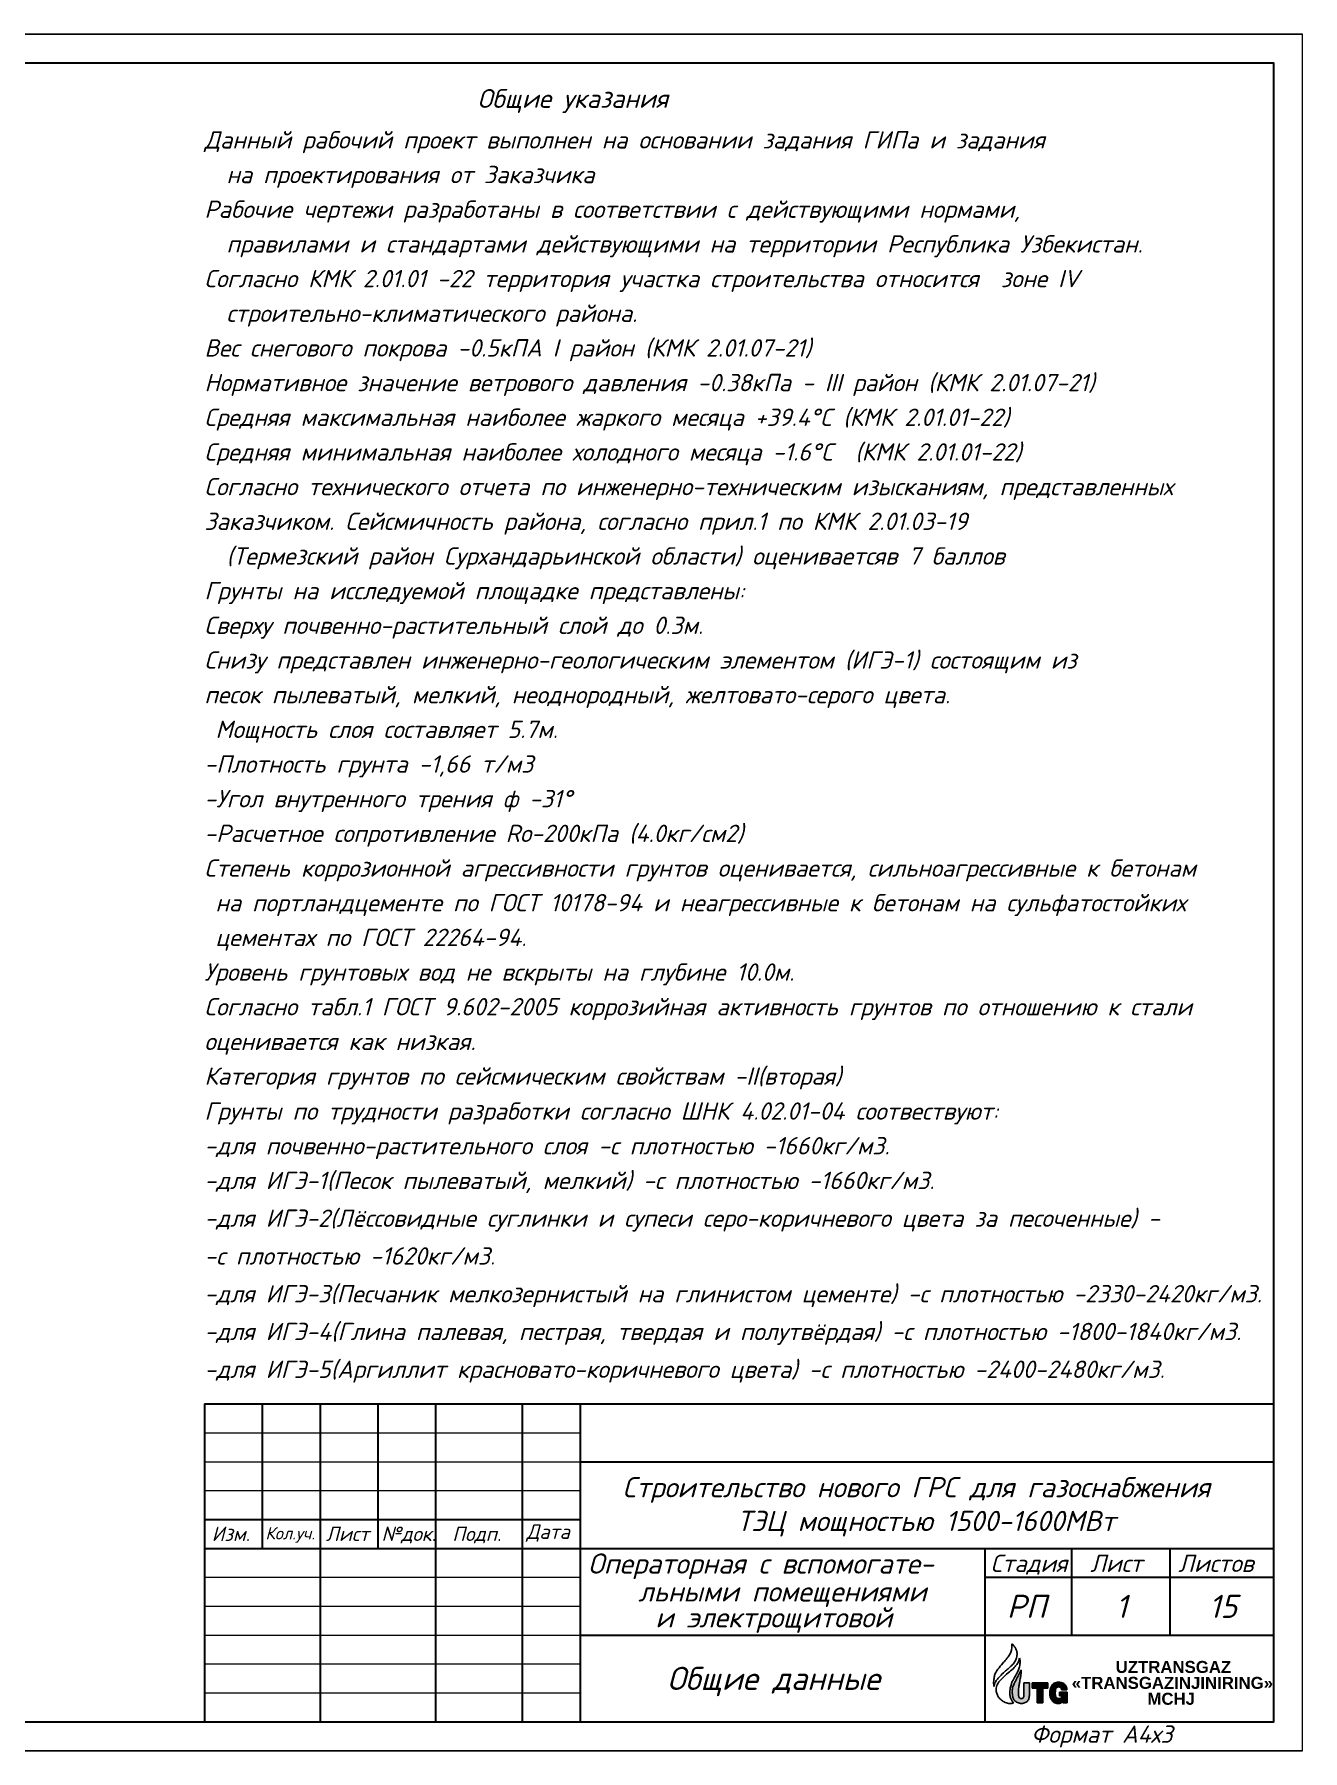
# Model space of a CAD drawing. Extents: x 108150 to 142535, y -18867 to -9422.
# Drawn here: x 133651.9 to 133871.3, y -16848.3 to -16551.3 of the extents above; entities that cross this region are included whole.
import ezdxf

# ---------------------------------------------------------------- set-up
doc = ezdxf.new("R2010")
doc.units = 0
doc.header["$MEASUREMENT"] = 0
doc.layers.add('12321', color=7, linetype='Continuous')
doc.layers.add('PDF2_Text', color=5, linetype='Continuous')
for name, color, linetype, lineweight in [('SNOVNOY', 3, 'Continuous', 70), ('Выносные', 8, 'Continuous', 15), ('осн', 3, 'Continuous', 70), ('Текст', 2, 'Continuous', 15)]:
    doc.layers.add(name, color=color, linetype=linetype, lineweight=lineweight)
doc.styles.add('PDF Arial', font='arial.ttf')
doc.styles.add('ГОСТ-  2.5', font='isocpeui.ttf', dxfattribs={"height": 2.5})
doc.styles.add('ГОСТ2.5', font='isocpeur.ttf', dxfattribs={"oblique": 15, "height": 2.5})

msp = doc.modelspace()

# ---------------------------------------------------------------- hatches: boundary and pattern name
at = {"layer": '12321', "lineweight": 25, "ltscale": 2}
h = msp.add_hatch(color=170, dxfattribs=at)
h.dxf.hatch_style = 1
edge = h.paths.add_edge_path()
edge.add_line((133824.0677, -16836.5667), (133823.1125, -16836.5667))
edge.add_line((133823.1125, -16836.5667), (133823.1125, -16838.7818))
edge.add_spline(control_points=[(133823.1125, -16838.7818), (133823.0996, -16838.8928), (133823.0794, -16839.0664), (133822.9137, -16839.2786), (133822.7011, -16839.3199), (133822.4852, -16839.3342), (133822.3294, -16839.2021), (133822.2367, -16839.0142), (133822.1981, -16838.7895), (133822.2024, -16838.4137), (133822.1851, -16837.9475), (133822.2252, -16837.432), (133822.2858, -16836.9256), (133822.4118, -16836.4451), (133822.4809, -16835.8408), (133822.6451, -16835.1804), (133822.6355, -16834.6603), (133822.6304, -16834.3834)], knot_values=[0, 0, 0, 0, 0.32175029, 0.50372886, 0.7413174, 0.93122956, 1.11213119, 1.29654799, 1.53988838, 1.77020295, 2.39711599, 2.90378622, 3.28253457, 3.88886889, 4.35336348, 5.06194669, 5.86905617, 5.86905617, 5.86905617, 5.86905617], degree=3, periodic=0)
edge.add_spline(control_points=[(133822.6304, -16834.3834), (133822.6207, -16834.4046), (133822.5177, -16834.6284), (133822.2721, -16835.1363), (133821.8672, -16835.8724), (133821.4653, -16836.6462), (133821.1182, -16837.4146), (133821.1055, -16837.9521), (133821.099, -16838.2275)], knot_values=[0, 0, 0, 0, 0.06833028, 0.72117683, 1.65163806, 2.52459263, 3.28438922, 4.0823675, 4.0823675, 4.0823675, 4.0823675], degree=3, periodic=0)
edge.add_spline(control_points=[(133821.099, -16838.2275), (133821.1027, -16838.302), (133821.117, -16838.5864), (133821.1732, -16839.0781), (133821.4393, -16839.6813), (133822.0277, -16840.0638), (133822.7016, -16840.1987), (133823.3649, -16840.0737), (133823.8554, -16839.6816), (133824.0378, -16839.1915), (133824.0596, -16838.886), (133824.0677, -16838.7731)], knot_values=[0, 0, 0, 0, 0.2184505, 0.83381126, 1.44661398, 2.07318585, 2.80467327, 3.4162574, 3.99187545, 4.55748986, 4.88904194, 4.88904194, 4.88904194, 4.88904194], degree=3, periodic=0)
edge.add_line((133824.0677, -16838.7731), (133824.0677, -16836.5667))
h = msp.add_hatch(color=170, dxfattribs=at)
h.dxf.hatch_style = 1
h.paths.add_polyline_path([(133826.3768, -16837.4906), (133827.269, -16837.4906), (133827.269, -16836.5667), (133824.5657, -16836.5667), (133824.5657, -16837.4906), (133825.4047, -16837.4906), (133825.4047, -16840.0477), (133826.3768, -16840.0477)])
h = msp.add_hatch(color=170, dxfattribs=at)
h.dxf.hatch_style = 1
edge = h.paths.add_edge_path()
edge.add_spline(control_points=[(133830.5558, -16837.7794), (133830.5518, -16837.6935), (133830.5436, -16837.5146), (133830.464, -16837.2443), (133830.3229, -16836.9938), (133830.1528, -16836.8301), (133829.9883, -16836.7138), (133829.8424, -16836.6181), (133829.6401, -16836.5621), (133829.4171, -16836.5021), (133829.1085, -16836.5039), (133828.7209, -16836.4868), (133828.2637, -16836.6508), (133827.9206, -16837.0498), (133827.7012, -16837.5077), (133827.5873, -16838.1072), (133827.5683, -16838.66), (133827.6939, -16839.1596), (133827.9015, -16839.497), (133828.1459, -16839.8775), (133828.5178, -16840.0707), (133828.8389, -16840.1614), (133829.0751, -16840.1896), (133829.3127, -16840.1729), (133829.5284, -16840.0883), (133829.7067, -16839.9715), (133829.8286, -16839.892), (133829.8783, -16839.8595)], knot_values=[0, 0, 0, 0, 0.25111067, 0.5227896, 0.81665353, 1.0828984, 1.20521301, 1.40771753, 1.58789185, 1.81639069, 2.08087123, 2.48608788, 2.94981708, 3.44112246, 3.985778, 4.42046793, 5.22027539, 5.58514014, 5.90745935, 6.37746939, 6.88525477, 7.08490717, 7.35582828, 7.57743803, 7.77434882, 8.02634128, 8.20040993, 8.20040993, 8.20040993, 8.20040993], degree=3, periodic=0)
edge.add_line((133829.8783, -16839.8595), (133829.8783, -16840.0407))
edge.add_line((133829.8783, -16840.0407), (133830.6031, -16840.0407))
edge.add_line((133830.6031, -16840.0407), (133830.6031, -16838.1942))
edge.add_line((133830.6031, -16838.1942), (133829.2983, -16838.1942))
edge.add_line((133829.2983, -16838.1942), (133829.2983, -16838.8632))
edge.add_line((133829.2983, -16838.8632), (133829.7029, -16838.8632))
edge.add_spline(control_points=[(133829.7029, -16838.8632), (133829.7073, -16838.9276), (133829.7159, -16839.0561), (133829.6097, -16839.2201), (133829.4314, -16839.3347), (133829.2137, -16839.3274), (133828.9608, -16839.3339), (133828.7201, -16839.1801), (133828.5966, -16838.8892), (133828.5474, -16838.5619), (133828.561, -16838.2051), (133828.5608, -16837.8913), (133828.6048, -16837.624), (133828.7308, -16837.4216), (133828.9649, -16837.2958), (133829.2341, -16837.2903), (133829.4782, -16837.3993), (133829.6423, -16837.5755), (133829.6456, -16837.723), (133829.6468, -16837.7794)], knot_values=[0, 0, 0, 0, 0.18476977, 0.36821541, 0.54027769, 0.78268383, 0.98616211, 1.27703997, 1.54700192, 1.88874392, 2.2406241, 2.58982635, 2.80813824, 3.0254609, 3.2613069, 3.55693344, 3.77661183, 4.03780399, 4.19947695, 4.19947695, 4.19947695, 4.19947695], degree=3, periodic=0)
edge.add_line((133829.6468, -16837.7794), (133830.5558, -16837.7794))

# ---------------------------------------------------------------- linework, layer by layer
at = {"color": 7, "lineweight": 30, "ltscale": 100}
for p, q in [((133681.3475, -16788.334, -754.4947), (133866.3475, -16788.334, -754.4947)), ((133681.3475, -16788.334, -754.4947), (133681.3475, -16843.334, -754.4947)), ((133691.3475, -16788.334, -754.4947), (133691.3475, -16813.334, -754.4947)), ((133701.3475, -16788.334, -754.4947), (133701.3475, -16843.334, -754.4947)), ((133711.3475, -16788.334, -754.4947), (133711.3475, -16813.334, -754.4947)), ((133721.3475, -16788.334, -754.4947), (133721.3475, -16843.334, -754.4947)), ((133736.3475, -16788.334, -754.4947), (133736.3475, -16843.334, -754.4947)), ((133746.3475, -16788.334, -754.4947), (133746.3475, -16843.334, -754.4947)), ((133746.3475, -16798.334, -754.4947), (133866.3475, -16798.334, -754.4947)), ((133681.3475, -16808.334, -754.4947), (133746.3475, -16808.334, -754.4947)), ((133681.3475, -16813.334, -754.4947), (133746.3475, -16813.334, -754.4947)), ((133746.3475, -16813.334, -754.4947), (133866.3475, -16813.334, -754.4947)), ((133816.3475, -16813.334, -754.4947), (133816.3475, -16843.334, -754.4947)), ((133831.3475, -16813.334, -754.4947), (133831.3475, -16828.334, -754.4947)), ((133848.3475, -16813.334, -754.4947), (133848.3475, -16828.334, -754.4947)), ((133816.3475, -16818.334, -754.4947), (133866.3475, -16818.334, -754.4947)), ((133746.3475, -16828.334, -754.4947), (133866.3475, -16828.334, -754.4947))]:
    msp.add_line(p, q, dxfattribs=at)
at = {"color": 7, "lineweight": 25, "elevation": -754.4947}
msp.add_lwpolyline([(133871.3475, -16551.334), (133241.3475, -16551.334), (133241.3475, -16848.334), (133871.3475, -16848.334)], dxfattribs=at)
at = {"color": 7, "lineweight": 13, "elevation": -754.4947}
msp.add_lwpolyline([(133664.391, -16848.334), (133871.3475, -16848.334), (133871.3475, -16551.334), (133847.7912, -16551.334)], dxfattribs=at)
at = {"color": 7, "lineweight": 30, "ltscale": 100, "elevation": -754.4947}
msp.add_lwpolyline([(133866.3475, -16556.334), (133261.3475, -16556.334), (133261.3475, -16843.334), (133866.3475, -16843.334), (133866.3475, -16556.334), (133847.7912, -16556.334)], dxfattribs=at)
at = {"layer": '12321', "color": 170, "lineweight": 25, "ltscale": 2}
for p, q in [((133823.1125, -16836.5667, -754.4947), (133824.0677, -16836.5667, -754.4947)), ((133823.1125, -16836.5667, -754.4947), (133823.1125, -16838.7818, -754.4947)), ((133824.0677, -16836.5667, -754.4947), (133824.0677, -16838.7731, -754.4947)), ((133824.5657, -16836.5667, -754.4947), (133827.269, -16836.5667, -754.4947)), ((133824.5657, -16836.5667, -754.4947), (133824.5657, -16837.4906, -754.4947)), ((133827.269, -16836.5667, -754.4947), (133827.269, -16837.4906, -754.4947)), ((133825.4047, -16837.4906, -754.4947), (133824.5657, -16837.4906, -754.4947)), ((133825.4047, -16840.0477, -754.4947), (133825.4047, -16837.4906, -754.4947)), ((133827.269, -16837.4906, -754.4947), (133826.3768, -16837.4906, -754.4947)), ((133826.3768, -16837.4906, -754.4947), (133826.3768, -16840.0477, -754.4947)), ((133829.2983, -16838.1942, -754.4947), (133830.6031, -16838.1942, -754.4947)), ((133829.2983, -16838.1942, -754.4947), (133829.2983, -16838.8632, -754.4947)), ((133829.2983, -16838.8632, -754.4947), (133829.7029, -16838.8632, -754.4947)), ((133830.5558, -16837.7794, -754.4947), (133829.6468, -16837.7794, -754.4947)), ((133829.8783, -16840.0407, -754.4947), (133829.8783, -16839.8595, -754.4947)), ((133830.6031, -16838.1942, -754.4947), (133830.6031, -16840.0407, -754.4947)), ((133826.3768, -16840.0477, -754.4947), (133825.4047, -16840.0477, -754.4947)), ((133830.6031, -16840.0407, -754.4947), (133829.8783, -16840.0407, -754.4947))]:
    msp.add_line(p, q, dxfattribs=at)
at = {"layer": '12321', "color": 150, "lineweight": 25, "ltscale": 2}
for points in [[(133817.9472, -16837.2282, -754.4947), (133817.8814, -16836.4745, -754.4947), (133818.003, -16835.6167, -754.4947), (133818.1517, -16834.9885, -754.4947), (133818.6248, -16834.2455, -754.4947), (133819.4633, -16833.2099, -754.4947), (133820.0311, -16832.5539, -754.4947), (133820.3825, -16832.1148, -754.4947), (133820.619, -16831.7636, -754.4947), (133820.9135, -16831.1127, -754.4947), (133820.9937, -16830.8002, -754.4947), (133821.0522, -16830.3484, -754.4947), (133821.0571, -16830.0056, -754.4947), (133821.0433, -16829.822, -754.4947)], [(133817.9472, -16837.2282, -754.4947), (133818.1165, -16836.5979, -754.4947), (133818.4339, -16836.0987, -754.4947), (133818.9756, -16835.4727, -754.4947), (133819.8173, -16834.6584, -754.4947), (133820.3791, -16834.1578, -754.4947), (133820.9747, -16833.6369, -754.4947), (133821.4954, -16833.0332, -754.4947), (133821.767, -16832.4451, -754.4947), (133821.8836, -16832.0595, -754.4947), (133821.906, -16831.2823, -754.4947), (133821.7196, -16830.7212, -754.4947), (133821.4398, -16830.2512, -754.4947), (133821.1794, -16829.9814, -754.4947), (133821.0433, -16829.822, -754.4947)]]:
    msp.add_spline(points, degree=3, dxfattribs=at)
at = {"layer": '12321', "color": 82, "lineweight": 25, "ltscale": 2, "true_color": 0x41c20a}
for points in [[(133821.3352, -16840.1394, -754.4947), (133820.4767, -16840.1426, -754.4947), (133819.7177, -16839.9012, -754.4947), (133819.1166, -16839.4906, -754.4947), (133818.6372, -16838.8846, -754.4947), (133818.5396, -16838.7026, -754.4947), (133818.3363, -16838.1054, -754.4947), (133818.3114, -16837.504, -754.4947), (133818.4384, -16837.0386, -754.4947), (133818.932, -16836.2593, -754.4947), (133819.6644, -16835.5437, -754.4947), (133820.617, -16834.6626, -754.4947), (133821.4337, -16833.9594, -754.4947), (133821.7763, -16833.5632, -754.4947), (133822.1714, -16832.9475, -754.4947), (133822.2818, -16832.6263, -754.4947), (133822.3454, -16832.3281, -754.4947)], [(133821.3352, -16840.1394, -754.4947), (133820.854, -16839.333, -754.4947), (133820.7048, -16838.703, -754.4947), (133820.7386, -16837.7339, -754.4947), (133820.901, -16836.9819, -754.4947), (133821.1185, -16836.3653, -754.4947), (133821.6601, -16835.4087, -754.4947), (133821.9522, -16834.8599, -754.4947), (133822.2691, -16834.1884, -754.4947), (133822.3703, -16833.8046, -754.4947), (133822.4307, -16833.335, -754.4947), (133822.4546, -16832.93, -754.4947), (133822.4271, -16832.6037, -754.4947), (133822.3454, -16832.3281, -754.4947)]]:
    msp.add_spline(points, degree=3, dxfattribs=at)
at = {"layer": '12321', "color": 170, "lineweight": 25, "ltscale": 2}
for points in [[(133821.099, -16838.2275, -754.4947), (133821.1736, -16837.4132, -754.4947), (133821.4541, -16836.687, -754.4947), (133821.8616, -16835.8907, -754.4947), (133822.309, -16835.0488, -754.4947), (133822.6011, -16834.447, -754.4947), (133822.6304, -16834.3834, -754.4947)], [(133823.1125, -16838.7818, -754.4947), (133823.0361, -16839.1026, -754.4947), (133822.9163, -16839.2454, -754.4947), (133822.6837, -16839.3173, -754.4947), (133822.4893, -16839.309, -754.4947), (133822.3419, -16839.1966, -754.4947), (133822.2531, -16839.0298, -754.4947), (133822.2052, -16838.7851, -754.4947), (133822.1998, -16838.5491, -754.4947), (133822.1972, -16837.9068, -754.4947), (133822.2327, -16837.3888, -754.4947), (133822.2833, -16837.004, -754.4947), (133822.4076, -16836.3953, -754.4947), (133822.4795, -16835.9248, -754.4947), (133822.6073, -16835.2101, -754.4947), (133822.6304, -16834.3834, -754.4947)], [(133830.5558, -16837.7794, -754.4947), (133830.534, -16837.523, -754.4947), (133830.4567, -16837.2556, -754.4947), (133830.3059, -16836.9949, -754.4947), (133830.1116, -16836.8034, -754.4947), (133830.0101, -16836.7299, -754.4947), (133829.8315, -16836.6244, -754.4947), (133829.6561, -16836.5667, -754.4947), (133829.4277, -16836.5149, -754.4947), (133829.157, -16836.5018, -754.4947), (133828.742, -16836.5133, -754.4947), (133828.2971, -16836.6803, -754.4947), (133827.9514, -16837.0462, -754.4947), (133827.7106, -16837.5497, -754.4947), (133827.6187, -16837.9855, -754.4947), (133827.6161, -16838.805, -754.4947), (133827.7159, -16839.1653, -754.4947), (133827.8761, -16839.4541, -754.4947), (133828.1677, -16839.8374, -754.4947), (133828.6196, -16840.0953, -754.4947), (133828.8166, -16840.1504, -754.4947), (133829.0925, -16840.1819, -754.4947), (133829.3185, -16840.1603, -754.4947), (133829.5076, -16840.0899, -754.4947), (133829.729, -16839.957, -754.4947), (133829.8783, -16839.8595, -754.4947)], [(133824.0677, -16838.7731, -754.4947), (133824.0313, -16839.1109, -754.4947), (133823.8129, -16839.6477, -754.4947), (133823.3566, -16840.0214, -754.4947), (133822.744, -16840.1537, -754.4947), (133822.009, -16840.0071, -754.4947), (133821.4843, -16839.6371, -754.4947), (133821.2055, -16839.0745, -754.4947), (133821.1114, -16838.451, -754.4947), (133821.099, -16838.2275, -754.4947)], [(133829.6468, -16837.7794, -754.4947), (133829.6278, -16837.6148, -754.4947), (133829.4592, -16837.4069, -754.4947), (133829.2538, -16837.3148, -754.4947), (133828.951, -16837.3227, -754.4947), (133828.7404, -16837.4411, -754.4947), (133828.6192, -16837.628, -754.4947), (133828.5729, -16837.8468, -754.4947), (133828.5587, -16838.2043, -754.4947), (133828.5587, -16838.5649, -754.4947), (133828.6166, -16838.9102, -754.4947), (133828.7404, -16839.1576, -754.4947), (133828.9932, -16839.3155, -754.4947), (133829.2012, -16839.3296, -754.4947), (133829.4485, -16839.3067, -754.4947), (133829.5979, -16839.213, -754.4947), (133829.6955, -16839.0524, -754.4947), (133829.7029, -16838.8632, -754.4947)]]:
    msp.add_spline(points, degree=3, dxfattribs=at)
at = {"layer": 'Выносные', "color": 7}
for p, q in [((133681.3475, -16793.334, -754.4947), (133746.3475, -16793.334, -754.4947)), ((133681.3475, -16798.334, -754.4947), (133746.3475, -16798.334, -754.4947)), ((133681.3475, -16803.334, -754.4947), (133746.3475, -16803.334, -754.4947)), ((133681.3475, -16818.334, -754.4947), (133746.3475, -16818.334, -754.4947)), ((133681.3475, -16823.334, -754.4947), (133746.3475, -16823.334, -754.4947)), ((133681.3475, -16828.334, -754.4947), (133746.3475, -16828.334, -754.4947)), ((133681.3475, -16833.334, -754.4947), (133746.3475, -16833.334, -754.4947)), ((133681.3475, -16838.334, -754.4947), (133746.3475, -16838.334, -754.4947))]:
    msp.add_line(p, q, dxfattribs=at)

# ---------------------------------------------------------------- texts
at = {"color": 7, "lineweight": 25, "style": 'ГОСТ-  2.5'}
for s, height, p in [('  Общие указания', 3.249995, (133724.4445, -16564.0622, -754.4947)), ('Данный рабочий проект выполнен на основании задания ГИПа и задания ', 3, (133681.3475, -16571.0981, -754.4947)), ('  на проектирования от Заказчика', 3, (133681.3475, -16577.0981, -754.4947)), ('Рабочие чертежи разработаны в соответствии с действующими нормами,', 3, (133681.3475, -16583.0981, -754.4947)), ('  правилами и стандартами действующими на территории Республика Узбекистан.', 3, (133681.3475, -16589.0981, -754.4947)), ('Согласно КМК 2.01.01 -22 территория участка строительства относится  зоне IV', 3, (133681.3475, -16595.0981, -754.4947)), ('  строительно-климатического района.', 3, (133681.3475, -16601.0981, -754.4947)), ('Вес снегового покрова -0.5кПА I район (КМК 2.01.07-21)', 3, (133681.3475, -16607.0981, -754.4947)), ('Нормативное значение ветрового давления -0.38кПа - III район (КМК 2.01.07-21)', 3, (133681.3475, -16613.0981, -754.4947)), ('Средняя максимальная наиболее жаркого месяца +39.4%%DC (КМК 2.01.01-22)', 3, (133681.3475, -16619.0981, -754.4947)), ('Средняя минимальная наиболее холодного месяца -1.6%%DC  (КМК 2.01.01-22)', 3, (133681.3475, -16625.0981, -754.4947)), ('Согласно технического отчета по инженерно-техническим изысканиям, представленных', 3, (133681.3475, -16631.0981, -754.4947)), ('Заказчиком. Сейсмичность района, согласно прил.1 по КМК 2.01.03-19', 3, (133681.3475, -16637.0981, -754.4947)), ('  (Термезский район Сурхандарьинской области) оцениваетсяв 7 баллов', 3, (133681.3475, -16643.0981, -754.4947)), ('Грунты на исследуемой площадке представлены:', 3, (133681.3475, -16649.0981, -754.4947)), ('Сверху почвенно-растительный слой до 0.3м.', 3, (133681.3475, -16655.0981, -754.4947)), ('Снизу представлен инженерно-геологическим элементом (ИГЭ-1) состоящим из ', 3, (133681.3475, -16661.0981, -754.4947)), ('песок пылеватый, мелкий, неоднородный, желтовато-серого цвета.', 3, (133681.3475, -16667.0981, -754.4947)), (' Мощность слоя составляет 5.7м.', 3, (133681.3475, -16673.0981, -754.4947)), ('-Плотность грунта -1,66 т/м3', 3, (133681.3475, -16679.0981, -754.4947)), ('-Угол внутренного трения ф -31%%D', 3, (133681.3475, -16685.0981, -754.4947)), ('-Расчетное сопротивление Rо-200кПа (4.0кг/см2)', 3, (133681.3475, -16691.0981, -754.4947)), ('Степень коррозионной агрессивности грунтов оценивается, сильноагрессивные к бетонам ', 3, (133681.3475, -16697.0981, -754.4947)), (' на портландцементе по ГОСТ 10178-94 и неагрессивные к бетонам на сульфатостойких', 3, (133681.3475, -16703.0981, -754.4947)), (' цементах по ГОСТ 22264-94.', 3, (133681.3475, -16709.0981, -754.4947)), ('Уровень грунтовых вод не вскрыты на глубине 10.0м.', 3, (133681.3475, -16715.0981, -754.4947)), ('Согласно табл.1 ГОСТ 9.602-2005 коррозийная активность грунтов по отношению к стали', 3, (133681.3475, -16721.0981, -754.4947)), ('оценивается как низкая.', 3, (133681.3475, -16727.0981, -754.4947)), ('Категория грунтов по сейсмическим свойствам -II(вторая)', 3, (133681.3475, -16733.0981, -754.4947)), ('Грунты по трудности разработки согласно ШНК 4.02.01-04 соотвествуют:', 3, (133681.3475, -16739.1535, -754.4947)), ('-для почвенно-растительного слоя -с плотностью -1660кг/м3.', 3, (133681.3475, -16745.1535, -754.4947)), ('-для ИГЭ-1(Песок пылеватый, мелкий) -с плотностью -1660кг/м3.', 3, (133681.3475, -16751.1535, -754.4947)), ('-для ИГЭ-2(Лёссовидные суглинки и супеси серо-коричневого цвета за песоченные) -', 3, (133681.3475, -16757.6893, -754.4947)), ('-с плотностью -1620кг/м3.', 3, (133681.3475, -16764.2251, -754.4947)), ('-для ИГЭ-3(Песчаник мелкозернистый на глинистом цементе) -с плотностью -2330-2420кг/м3.', 3, (133681.3475, -16770.7608, -754.4947)), ('-для ИГЭ-4(Глина палевая, пестрая, твердая и полутвёрдая) -с плотностью -1800-1840кг/м3.', 3, (133681.3475, -16777.2966, -754.4947)), ('-для ИГЭ-5(Аргиллит красновато-коричневого цвета) -с плотностью -2400-2480кг/м3.', 3, (133681.3475, -16783.8324, -754.4947))]:
    msp.add_text(s, height=height, dxfattribs=at).set_placement(p)
at = {"layer": 'PDF2_Text', "lineweight": 25, "char_height": 2.07708, "attachment_point": 7, "style": 'PDF Arial'}
for s, insert in [('{\\fArial|b1|i0|c204|p34;UZTRANSGAZ}', (133838.996, -16834.9105, -754.4947)), ('{\\fArial|b1|i0|c204|p34;«TRANSGAZINJINIRING»}', (133831.3977, -16837.6662, -754.4947)), ('{\\fArial|b1|i0|c204|p34;MCHJ}', (133844.4953, -16840.4219, -754.4947))]:
    msp.add_mtext(s, dxfattribs=dict(at, insert=insert))
at = {"layer": 'SNOVNOY', "color": 3, "attachment_point": 1}
for s, insert, char_height, width in [('\\pi0.10079;{\\fISOCPEUR|b0|i1|c204|p34;Строительство нового ГРС для газоснабжения \\P\\pi19.88905;ТЭЦ мощностью 1500-1600МВт}', (133753.5816, -16800.994, -754.4947), 3.5, 108.046652), ('{\\fISOCPEUR|b0|i1|c204|p34;\\H1.333x;\\W1;Общие данные}', (133761.4068, -16833.8257, -754.4947), 3, 70)]:
    msp.add_mtext(s, dxfattribs=dict(at, insert=insert, char_height=char_height, width=width))
at = {"layer": 'осн', "color": 2, "attachment_point": 1}
for s, insert, char_height, width in [('{\\fISOCPEUR|b0|i1|c204|p34;\\H1.167x;\\W1;Изм.}', (133682.6125, -16809.5595, -754.4947), 2.1384, 8.867642), ('{\\fISOCPEUR|b0|i1|c204|p34;\\H1.167x;\\W1;Кол.уч.}', (133691.8969, -16809.6486, -754.4947), 1.828332, 10.067026), ('{\\fISOCPEUR|b0|i1|c204|p34;\\H1.167x;\\W1;Лист}', (133702.3447, -16809.5595, -754.4947), 2.1384, 8.967948), ('{\\fISOCPEUR|b0|i1|c204|p34;\\H1.167x;\\W1;№док.}', (133711.9925, -16809.5595, -754.4947), 2.1384, 10.82739), ('{\\fISOCPEUR|b0|i1|c204|p34;\\H1.167x;\\W1;Подп.}', (133724.2339, -16809.5595, -754.4947), 2.1384, 12.497236), ('{\\fISOCPEUR|b0|i1|c204|p34;\\H1.167x;\\W1;Дата}', (133737.0499, -16809.1902, -754.4947), 2.1384, 12.787965), ('{\\fISOCPEUR|b0|i1|c204|p34;\\W1;Стадия}', (133817.3593, -16814.4084, -754.4947), 3, 14.081712), ('{\\fISOCPEUR|b0|i1|c204|p34;\\W1;Лист}', (133834.5834, -16814.4084, -754.4947), 3, 14.081712), ('{\\fISOCPEUR|b0|i1|c204|p34;\\W1;Листов}', (133849.8259, -16814.4084, -754.4947), 3, 14.081712)]:
    msp.add_mtext(s, dxfattribs=dict(at, insert=insert, char_height=char_height, width=width))
at = {"layer": 'Текст', "color": 2, "attachment_point": 1, "style": 'ГОСТ2.5'}
for s, insert, char_height, width in [('Операторная с вспомогате-', (133747.7166, -16814.2008, -754.4947), 3.5, 68.50384), ('льными помещениями ', (133756.3913, -16819.0285, -754.4947), 3.5, 68.875124), ('РП', (133820.1686, -16821.3606, -754.4947), 4, 8.161037), ('{\\fISOCPEUR|b0|i1|c204|p34;\\Q0;1}', (133838.9878, -16821.3606, -754.4947), 4, 8.161037), ('15', (133855.0947, -16821.3606, -754.4947), 4, 8.161037), ('и электрощитовой', (133759.3575, -16823.5111, -754.4947), 3.5, 68.800878)]:
    msp.add_mtext(s, dxfattribs=dict(at, insert=insert, char_height=char_height, width=width))
at = {"layer": 'Текст', "color": 7, "insert": (133824.3665, -16843.9728, -754.4947), "char_height": 3, "width": 33.544274, "attachment_point": 1, "style": 'ГОСТ2.5'}
msp.add_mtext('Формат А4х3', dxfattribs=at)

doc.saveas('drawing.dxf')
